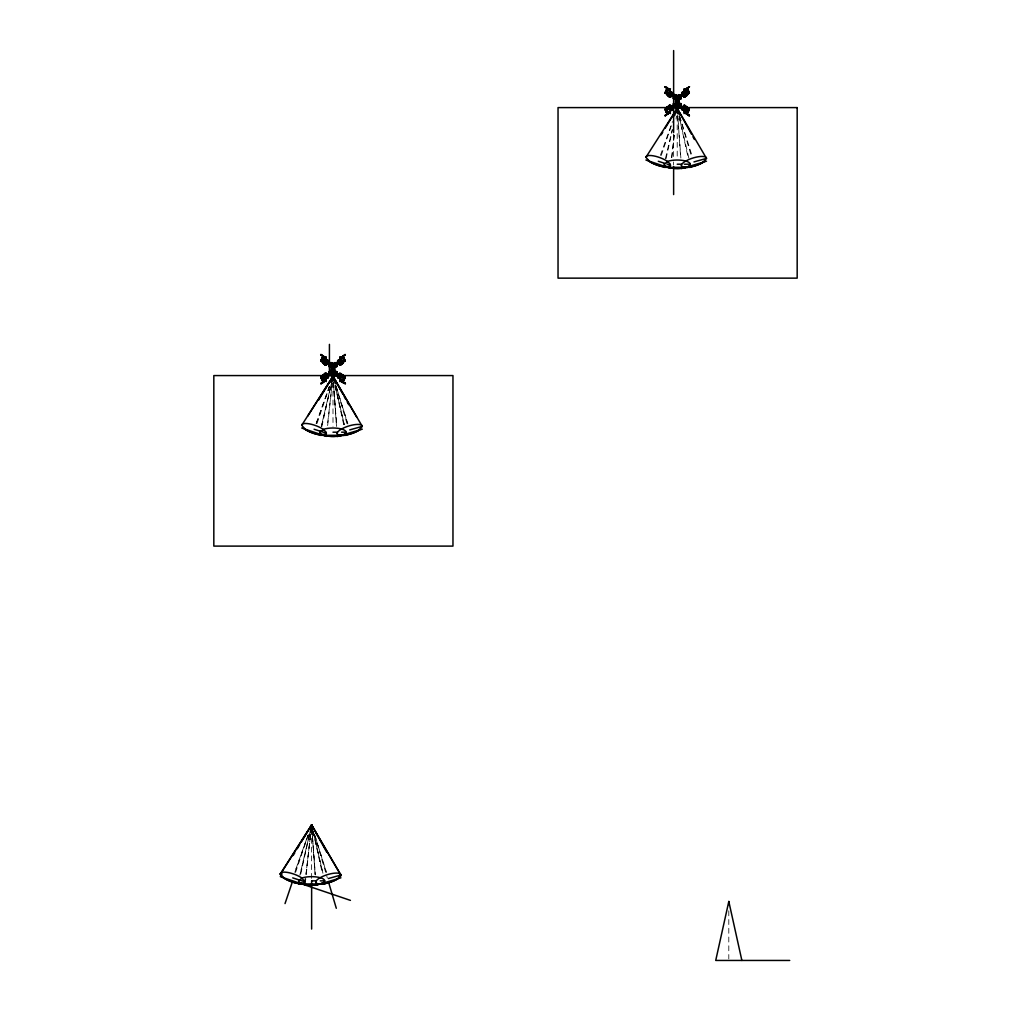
<?xml version="1.0" encoding="UTF-8"?>
<svg xmlns="http://www.w3.org/2000/svg" width="1011" height="1011" viewBox="0 0 1011 1011"><rect width="100%" height="100%" fill="white"/><g stroke="black" fill="none" stroke-linecap="round" stroke-linejoin="round"><path stroke-width="0.75" stroke-dasharray="5 3.75" d="M327.64 425.606L332.328 382.487L327.349 425.833M306.27 874.262L311.123 829.601M671.86 157.628L674.362 134.526M676.03 119.134L676.372 116.05M305.992 874.49L311.097 829.627L305.992 874.174M671.569 157.552L674.211 134.488M321.852 426.629L331.646 382.423L321.233 426.617M300.81 873.757L310.276 831.08L299.863 875.273M666.059 158.651L672.479 129.686M321.586 425.404L331.57 382.461M300.216 874.047L310.2 831.118M665.44 158.639L672.214 129.686M317.075 423.369L329.51 386.619M295.566 872.43L308.646 833.797M661.282 155.391L672.227 123.051M316.19 423.66L329.321 386.682M294.82 872.316L307.951 835.339L294.82 872.013M316.19 423.369L329.321 386.619M660.398 155.391L672.479 121.585M679.531 115.797L692.093 155.959M347.885 423.938L335.791 385.254L347.418 422.75M326.515 872.594L314.421 833.911L326.047 871.394M679.417 115.797L691.309 155.972M335.639 385.254L347.986 426.92M314.269 833.911L327.337 877.99M688.87 158.184L678.975 115.899L688.276 158.259M343.727 424.721L335.007 385.406L344.309 424.645M322.939 873.289L313.044 831.017L322.939 873.605M335.121 385.444L344.309 424.949M312.968 831.029L322.357 873.378M680.871 158.007L677.661 114.559L680.681 158.019M336.473 425.997L333.428 382.537L336.663 425.985M315.103 874.641L311.957 829.639L315.293 874.641M333.453 382.575L336.663 426.301M311.969 829.665L315.293 874.945M728.805 910.785L728.805 958.896M677.206 116.113L677.206 158.019M673.629 134.008L673.629 160.408M673.629 161.962L673.629 165.071M332.998 382.537L332.998 426.301M311.628 829.639L311.628 879.747"/><path stroke-width="1.5" d="M330.028 372.351L329.422 371.429L331.633 371.429L331.633 372.882L329.093 372.023M329.093 363.328L331.633 362.696L329.422 362.696L330.509 364.112M330.976 363.328L329.422 363.29L330.382 363.846M330.976 366.26L330.976 362.696M331.633 375.574L331.633 363.821L332.67 363.821L331.633 363.328L332.341 363.328L332.341 367.473L331.305 367.473L331.305 370.746L334.692 370.746L334.692 367.473L332.935 367.461M331.633 366.854L331.633 365.388M335.02 363.328L333.655 363.328C334.489 369.217 332.758 380.136 332.341 370.746L331.949 371.568L331.949 370.734M332.341 367.473L332.341 366.462L331.949 371.568M332.341 363.328L332.341 365.388L330.976 365.388M334.072 366.563L334.072 367.435L332.05 367.397M336.903 363.328L334.363 362.696L336.575 362.696L335.905 364.112M334.363 372.895L334.363 371.429L336.575 371.429L336.575 375.574L334.363 375.574L334.363 363.821L333.327 363.821L334.363 363.328M335.02 366.26L335.02 365.388L333.655 365.388M336.575 375.574L336.018 373.944M334.148 366.917L336.575 366.26M673.301 95.35L675.841 94.718L673.629 94.718L675.184 95.325M673.629 104.032L675.841 103.451L675.841 104.917M676.056 98.939L673.629 98.257M675.841 107.596L675.841 95.843L676.877 95.35L673.629 94.718M675.841 96.525L675.512 98.876M676.157 102.768L676.561 103.59M678.571 107.596L678.571 103.451L680.795 103.451L680.795 107.002C676.688 105.561 676.03 107.773 676.549 102.768M676.549 98.484L676.271 99.495M675.841 95.35L676.549 95.35L676.549 97.41L675.184 97.41M677.863 99.558L677.888 98.585M681.111 95.35L678.571 94.718L680.795 95.325M679.228 107.002L679.228 104.917L677.863 104.917M676.877 95.843L679.228 95.325M332.67 363.821L333.327 363.821M328.209 375.195C336.916 371.821 323.672 373.868 327.109 376.079M674.64 107.217C677.105 103.716 671.38 105.89 674.893 106.142C673.692 104.638 671.38 109.517 673.806 105.7C678.861 105.346 667.007 111.362 672.757 107.747L673.806 105.7L670.141 107.937L673.819 105.915M679.784 95.514C682.589 93.227 681.793 96.614 679.721 96.475C678.975 94.68 684.308 94.326 680.365 96.437C680.289 95.957 677.812 97.056 683.499 93.29L682.526 94.63L683.499 93.29L681.49 94.389L682.134 95.299L680.618 96.626L681.995 95.097M680.251 95.35C679.063 94.288 679.518 99.609 681.679 95.236M330.976 372.895L332.341 372.895L332.341 374.955L330.167 374.057M674.653 106.395L672.77 107.419L674.35 106.092M321.132 361.192L323.659 357.009L320.841 354.836L324.152 356.681M345.155 383.447L342.135 381.134M667.765 88.955L665.048 86.858C673.743 88.184 659.071 99.192 668.359 88.703M686.178 113.232L689.363 115.469L684.46 112.031M332.467 380.945L332.998 376.332L362.279 426.377L358.614 430.37A13.08 4.019 -17.4 0 1 343.475 435.286L340.884 435.349A13.08 4.019 -17.4 0 1 340.884 429.41L343.475 428.019A13.08 4.019 -17.4 0 1 362.279 426.377L349.743 429.89M305.461 878.786L304.677 882.818L298.915 883.513A13.08 3.968 19.7 0 1 283.965 878.053L280.338 873.921L311.628 824.976L340.922 875.02L337.244 879.027A13.08 3.791 -17.3 0 1 322.117 884.082L319.451 884.17M311.097 829.589L311.628 824.976L340.922 875.336L340.492 876.486M676.852 111.425L677.206 108.354L706.499 158.398L702.822 162.392A13.08 4.019 -17.4 0 1 687.695 167.308L685.092 167.371A13.08 4.019 -17.4 0 1 685.092 161.444L687.695 160.041A13.08 4.019 -17.4 0 1 706.499 158.398L693.963 161.912M329.422 364.112C331.646 361.711 330.584 367.17 329.093 364.137M328.575 363.265C336.006 367.271 322.8 360.889 330.572 363.808C325.454 360.763 332.581 366.93 330.117 362.696M329.978 374.171L330.685 374.121L328.524 375.384L330.041 373.741L330.546 374.462L328.487 375.283L329.915 373.438L330.976 374.171L326.401 376.572C328.941 376.041 326.705 374.462 330.142 373.514M332.821 373.565L332.998 372.819L333.175 373.565M335.437 363.821L337.472 362.898L335.425 363.808L335.968 364.567L337.51 362.962L335.892 365.224L335.045 363.909L336.473 363.72L335.677 364.883L335.197 363.619L339.292 361.268L338.003 362.165L338.773 363.265M337.484 375.119L335.766 374.272M338.382 376.383L338.293 375.7L339.595 376.572L335.184 374.664L335.677 373.4L336.549 374.373L335.248 374.715L335.538 373.147L340.062 375.915L336.17 373.628M674.564 95.704C672.454 96.374 671.114 92.595 674.602 96.576C672.82 97.713 673.996 94.238 675.184 96.209C672.985 99.217 677.383 93.378 671.772 93.884M677.383 105.624L677.206 104.841L677.041 105.624M682.994 107.04L682.513 107.722L683.499 109.036C675.866 108.657 681.553 102.187 680.087 107.596M320.158 434.25L319.918 435.311L346.078 435.311M332.316 379.378L332.998 376.332L356.744 417.164M298.788 882.894L298.548 883.955L324.708 883.955M310.958 828.034L311.628 824.976L326.654 852.071M664.366 166.272L664.139 167.333L690.286 167.333M676.536 111.4L677.206 108.354L691.473 134.097M741.872 960.45L728.805 901.471L715.725 960.45L789.73 960.45M319.918 432.19L323.747 429.233A13.08 4.196 0 0 1 339.532 428.563L342.249 429.233A13.08 4.196 0 0 1 342.249 435.16L339.532 435.829A13.08 4.196 0 0 1 326.465 435.829L321.675 434.288L320.373 433.277L320.158 431.191M332.29 379.378L332.998 376.332L342.754 393.936M298.548 880.846L302.377 877.877A13.08 4.196 0 0 1 318.162 877.219L320.879 877.877A13.08 4.196 0 0 1 320.879 883.804L318.162 884.473A13.08 4.196 0 0 1 305.095 884.473L300.305 882.944L299.003 881.933L298.788 879.835M310.554 829.551L311.628 824.976L313.031 829.45M686.545 167.333L683.739 167.99A13.08 4.196 0 0 1 670.672 167.851L665.883 166.309L664.581 165.299L664.366 163.213L658.3 161.267M676.498 111.4L677.206 108.354L679.063 114.306M332 379.264L332.998 376.332L335.323 383.763M285.026 903.581L292.558 881.327M676.207 111.298L677.206 108.354L678.267 112.878M331.949 379.289L332.998 376.332L334.388 380.818M330.9 382.209L332.998 376.332L333.883 379.302M310.048 829.386L311.628 824.976L312.563 827.971M674.577 115.696L677.206 108.354L677.547 113.005M324.316 362.229L321.119 359.992L322.408 357.464L323.874 357.831L323.141 357.313L322.408 358.362M343.588 379.921L344.46 378M343.588 380.818L342.438 380.01L343.588 380.818L344.877 378.291L341.68 376.054L342.59 374.74M667.614 95.552L668.524 94.25L665.326 92.014L666.628 89.486L667.778 90.295L666.628 89.486M666.615 90.383L665.743 92.304M686.33 112.474L687.796 112.84L688.794 110.704M664.139 164.212L667.968 161.254A13.08 4.196 0 0 1 683.739 160.585L686.456 161.254A13.08 4.196 0 0 1 686.456 167.181L680.593 168.382A13.08 3.956 0 0 1 667.968 167.371L667.968 167.371M301.708 425.277A13.08 3.968 19.7 0 1 309.353 423.849A13.08 3.968 19.7 0 1 322.85 429.094L326.047 432L326.047 434.161L320.285 434.856A13.08 3.968 19.7 0 1 305.335 429.397L301.708 425.277L332.998 376.332L333.706 379.352L332.998 376.332L307.622 416.267M645.915 157.299A13.08 3.968 19.7 0 1 653.561 155.871A13.08 3.968 19.7 0 1 667.058 161.115L670.268 164.022L670.268 166.183L664.492 166.878A13.08 3.968 19.7 0 1 649.542 161.419L645.915 157.299L677.206 108.354L665.175 128.22M318.553 400.179L332.998 376.332L333.706 379.365M661.156 134.855L662.761 132.201M281.943 873.997L280.338 876.651L350.438 900.384M293.177 855.458L294.782 852.804M297.183 848.823L299.597 844.855M301.202 842.201L311.628 824.976L312.525 828.009M335.538 363.745L336.082 364.503L337.409 363.252M280.755 875.387L280.338 874.237L311.628 824.976L312.336 827.996L311.628 824.976L310.579 827.933L311.628 824.976L312.298 828.009M329.788 373.982L328.575 375.005M330.016 373.906L329.422 375.574L452.966 375.574L452.966 546.104L213.826 546.104L213.826 375.574L326.313 375.574M336.195 364.352L335.69 363.657L337.168 362.81M338.293 375.7L339.595 376.572M673.819 96.411C670.432 97.283 672.606 93.05 671.708 94.895L670.141 94.389L671.708 94.895M335.829 373.855L334.995 374.942L335.02 372.895L333.655 372.895M327.008 362.128L326.212 361.976C327.071 362.443 331.077 366.854 330.799 363.619C327.273 360.573 326.452 363.922 330.142 364.769M672.1 93.227L667.348 89.334L665.706 91.672L668.397 93.555L670.293 91.508M687.139 107.002L684.131 110.818M325.125 364.339L325.959 364.819L320.879 360.813L323.823 356.453L326.047 358.008M323.811 356.908L320.942 361.066L322.56 361.989M321.586 361.319L321.233 360.586L322.926 361.774M324.177 358.033L324.733 357.085M324.961 357.249L324.443 358.223M324.594 358.336L325.112 357.54M324.758 358.804L326.237 356.693M324.822 358.488L325.63 357.894M325.289 358.829L325.934 357.932M325.782 358.475L325.34 359.916M325.416 359.562L324.594 359.385L325.997 359.891M324.177 361.534L325.769 359.259M323.406 363.53L326.224 359.575M323.697 363.733L326.49 359.764M327.501 360.472L324.619 363.682L325.769 362.583M325.011 364.162L325.719 365.161L322.774 363.088L323.912 361.938M327.046 361.496L327.615 360.737M324.923 364.895L325.062 363.594M327.425 361.47L327.526 360.674M325.049 364.984L328.31 361.685L324.771 359.12M327.855 363.126L327.109 362.191M327.349 361.711L328.335 360.295M327.615 361.887L328.183 360.952M327.703 363.341L328.348 362.418L330.091 363.467M328.575 362.57L326.401 361.698L327.804 362.026M337.371 375.801L339.292 377.015L338.281 377.469M338.293 374.929L337.649 375.865L339.292 377.015M337.813 377.141L340.492 378.645L337.687 376.585L340.214 373.779M340.227 373.59L343.222 375.182L342.084 376.332M338.18 376.522L337.737 377.09L339.582 378.089M340.631 373.375L339.633 373.767M337.661 377.975L338.647 376.572M338.887 376.079L339.784 376.307L338.95 376.13M340.972 373.602L340.53 374.399M338.382 377.545L338.95 376.774M338.748 377.798L341.124 374.424M341.377 374.601L340.227 375.688M339.506 378.506L342.299 374.538M344.17 378.392L341.389 376.446C339.683 379.618 339.216 377.621 339.911 378.796M341.933 375.915L342.931 374.98M340.176 379.087L341.819 376.749M340.025 380.326L340.467 379.289M339.747 381.589L341.238 379.466M343.652 376.433L345.054 377.217L342.186 381.362M341.036 381.033L341.819 380.237L340.859 380.717M341.566 381.223L344.41 376.964M341.592 381.425C352.169 386.733 337.295 381.387 340.568 379.643M341.844 381.589L344.941 377.141M342.173 381.829L345.117 377.457L343.298 376.18M669.775 91.028L664.884 86.744L670.255 90.03M667.159 94.288L665.086 92.835L668.031 88.475M668.941 89.107C667.235 89.891 670.103 91.407 669.838 89.916M668.461 90.118L669.168 89.271M668.802 90.358L669.269 89.992M666.59 93.897L665.225 93.138M668.966 90.826L670.457 88.715M669.509 90.851L669.876 89.954M670.205 91.913L670.584 92.165M668.89 96.449L671.253 92.822L672.53 93.72L669.99 96.525M669.446 96.348L669.674 95.893M671.266 93.517L671.898 92.81M671.633 93.492L672.555 92.317M669.269 97.005L670.179 96.247M671.557 93.732L672.403 92.987M671.86 93.947L672.467 93.214M671.911 95.363L672.568 94.44L674.64 95.514M672.846 94.503L670.609 93.732C673.566 96.298 670.571 92.342 671.974 93.745M681.578 107.823L683.019 108.708M685.332 106.446L683.158 109.491L681.907 108.619L684.422 105.801M682.021 109.34L682.602 108.404M681.869 109.997L682.374 108.543L682.918 108.923M685.016 105.51L683.84 105.789M682.855 108.594L682.678 109.618M683.107 108.101L684.27 107.937L680.643 106.003M684.75 106.433L684.561 105.447M682.589 109.567L683.158 108.796M685.584 106.623L684.447 107.709M683.411 110.136L685.003 110.881L684.434 111.829M683.84 110.161L685.61 108.468L688.706 110.654M682.084 109.213L683.676 110.325L686.507 106.559M686.798 106.762L685.888 108.076L689.085 110.313M684.422 111.033L686.014 108.758M684.384 111.109L686.027 108.771M684.915 111.475L684.333 112.411M687 108.859L685.622 110.919L684.788 110.338M687.48 108.682L687.114 109.529M683.967 113.611L685.445 111.501M685.61 111.968L685.104 112.764M685.42 112.992L685.774 112.082M686.835 111.766L687.973 110.136L686.835 111.766L687.985 112.562L687.24 112.057M685.812 113.447L688.984 109.239M686.406 113.384L689.262 109.239L687.821 108.43M689.199 109.39L686.393 113.851L689.034 115.709M687.467 112.6L687.796 111.943M325.934 362.368L326.894 361.395M328.07 363.278L328.714 362.368M337.282 375.915L337.927 375.005M338.003 376.117L338.773 375.018M666.439 92.191L667.589 90.56L666.439 89.752L667.172 90.27M669.56 96.917L666.982 95.11L668.119 93.972M672.062 95.148L672.58 94.453L670.925 93.29M672.416 95.097L673.806 96.626L672.277 95.299L672.922 94.389M681.49 107.937L682.134 107.027L680.618 105.7L681.995 107.217M681.856 107.886C683.765 106.319 680.769 109.062 679.506 106.61M684.27 107.937L683.411 107.924M686.292 108.354L687.429 107.204L684.485 105.144M337.788 363.075L336.398 364.605L337.927 363.278L337.282 362.368L339.203 361.319M672.745 107.078L673.629 106.269M336.17 364.642L340.062 362.368L338.508 362.873L338.003 362.165M674.918 106.61L672.58 107.874L671.784 106.787M680.782 96.058L679.948 95.476M324.063 362.368L322.774 363.088M681.641 94.592L682.994 95.287M326.919 375.814L330.37 374.613M686.545 89.031L689.426 86.82L686.178 89.082M341.971 357.06L345.332 354.709M320.79 383.485C329.409 382.272 314.762 371.163 324.405 381.425L323.823 381.829L320.879 377.457L323.065 375.928M342.084 356.984L345.117 354.393M320.841 383.447L323.659 381.273M680.112 95.489L681.856 94.44L683.777 96.98L685.584 95.704L683.992 93.998L682.716 94.895L682.21 94.187M328.373 375.852L327.703 374.929M687.467 90.118C692.017 92.014 684.384 96.727 686.14 94.389M667.589 111.766L666.439 112.562L666.957 112.208M343.247 358.096L343.765 357.73L342.615 358.539L344.17 359.878M343.032 358.248L342.615 358.539M325.024 373.602L325.466 374.399M340.972 364.668L340.53 363.872M322.635 380.262L323.368 379.744L322.231 380.54M684.03 96.803L681.907 93.707C682.109 90.737 685.749 93.05 684.75 91.066M669.623 110.338L670.293 110.818M669.661 111.261L672.176 108.847M340.581 359.967L341.819 361.534L343.765 360.169M669.08 106.446C670.015 111.564 675.196 108.518 670.483 105.662M325.782 373.779C325.997 370.999 318.92 379.352 325.908 373.489L324.872 374.424L327.058 377.469M685.61 89.019L689.527 86.744L684.017 90.143L686.608 88.791L685.37 89.183M685.66 89.638L684.548 90.409L685.749 89.107M684.902 90.56L685.104 89.562M685.205 89.752L684.674 91.015M684.864 89.726L685.357 90.244L685.256 89.271M685.167 90.775L681.591 93.277M686.027 90.067L685.42 89.334M687.114 93.909L687.29 92.671L685.61 93.846L688.807 91.609L687.063 89.334L686.33 89.853L687.796 89.486L686.835 90.56L688.377 91.9M683.84 92.165L681.919 93.227L683.739 91.95M682.551 93.947L684.384 91.875L683.638 92.026M681.945 93.214L682.602 93.631M684.346 91.824L684.915 91.508L682.16 93.53L683.082 93.29L682.678 92.696M684.889 91.925L685.622 91.407L686.76 93.037L686.482 94.655M687.24 90.27L687.973 92.191L688.706 91.672M688.213 90.093L687.518 90.586M682.134 95.299L684.27 94.389L680.643 96.31M683.107 94.213L683.992 93.998L682.349 95.148L681.856 94.44M684.27 94.389L682.716 94.895L683.992 93.998M669.396 105.22L669.269 106.711M668.119 108.354L666.982 107.204L667.905 106.559L670.697 110.54M669.509 105.435L669.408 105.915M666.982 107.204L669.889 105.169M685.888 94.25L685.736 94.668M667.273 107.002L668.145 106.901M669.674 106.433L670.167 105.473L667.222 107.545M668.359 113.624L665.15 109.239L668.233 113.232L670.002 112.284L668.903 112.183M687 93.985L688.971 92.608L688.617 93.341M667.273 107.95L665.086 109.479L668.031 113.851L668.612 113.447L665.668 109.074L665.086 109.479M687.505 94.111L689.199 92.936M667.222 108.493L665.44 109.719L666.022 109.314M684.927 96.159L682.956 92.507M687.164 94.352L689.325 92.835L686.406 88.93M668.385 107.861L668.675 107.646M687.202 94.781L684.51 97.17M684.599 97.094L687.429 95.11M665.706 110.654L668.397 108.771L669.952 110.111M667.652 109.289L668.814 108.468L670.546 110.641L672.467 109.112M668.814 108.468L665.617 110.717L666.628 112.84L667.778 112.031L666.628 112.84M671.14 107.823L670.419 108.329L672.201 108.139L671.708 107.431M670.419 108.329L672.062 107.179L672.555 107.886M666.527 112.006L666.198 112.234M671.405 108.695L672.201 108.139L671.43 107.04M672.113 108.202L672.403 109.34M672.783 107.735L671.266 109.491M672.833 109.036L669.737 110.654L670.318 110.325M669.724 110.667L672.277 108.784M667.614 106.762L668.524 108.076L665.326 110.313L667.348 112.992L668.081 112.474M668.941 113.207L668.385 112.259L669.168 113.055M672.77 109.087L668.675 112.752L669.509 111.753M668.928 112.17L669.623 112.55M665.352 115.722L668.385 113.131M665.112 115.899L670.293 112.259M669.32 112.764L668.777 111.994L670.078 112.234M670.394 112.196L669.421 112.689M339.797 358.109L340.808 357.591L341.402 358.336L340.884 357.54M340.126 358.071L345.32 354.722L340.252 358.273L341.541 357.073M340.353 358.374L341.491 357.578M341.301 358.121L340.303 357.945M337.409 361.23L340.543 358.93M341.819 358.033L341.263 357.085M344.498 359.651L342.855 357.313L342.122 357.831L343.588 357.464L344.877 359.992L341.68 362.229L342.59 363.53M339.532 359.929L337.712 361.205L339.494 359.954M338.47 360.674L338.483 361.546L337.813 360.952M344.005 358.071L343.588 358.362M344.587 359.587L341.389 361.824L339.772 359.575M323.065 374.98L323.924 374.879M341.819 362.443L343.222 363.088L340.619 364.92M342.691 362.026L344.764 360.586L344.41 361.319M340.934 363.594L340.239 364.276M342.274 362.633L345.117 360.813L342.325 356.82M324.468 375.624L321.233 377.697L321.814 377.28M323.014 375.523L324.165 375.839M340.037 364.819L342.982 362.759M321.119 378.291L324.316 376.054L323.406 374.74M322.408 380.818L323.558 380.01L322.408 380.818L321.41 378.683L324.607 376.446L326.085 378.796M340.783 365.097L340.568 364.453M324.607 376.446L321.498 378.62M326.212 376.307L327.488 375.41L326.212 376.307L326.856 375.852M321.991 380.212L322.408 379.921M328.55 375.726L326.705 377.015L327.703 375.7M327.122 377.015L327.842 376.509M327.728 376.585L328.335 377.975M327.185 376.964L327.615 377.545M327.046 377.469L328.31 376.585L326.174 373.501M324.771 379.163L327.968 377.002L325.82 378.43L323.305 375.308M326.224 378.695L326.224 378.139M328.259 377.09L326.477 378.341L328.145 377.166M323.874 380.452L323.141 380.97L325.555 379.264M324.139 380.262L324.506 381.172L321.46 377.052L320.879 377.457M325.036 379.529L328.613 377.015M325.428 379.643L324.695 380.161L325.365 379.694M325.858 379.757L324.556 380.667M326.085 380.237L320.879 383.889L325.782 379.807M325.58 380.136L325.1 380.743L324.594 379.946M684.485 89.992L686.532 88.842M684.46 90.295L685.787 89.36L684.131 90.055L684.915 90.851M687.063 89.334L684.384 91.217L686.014 93.568L687.973 92.191M686.646 90.295L687.796 89.486M684.46 92.216L685.622 91.407M682.779 93.783L683.499 93.29M669.724 105.283L669.32 106.079M667.045 108.114L666.401 108.569L667.235 107.975M683.348 96.374L685.167 95.097M670.735 105.485L668.827 106.623L669.977 107.709M687.101 93.922L687.783 93.442M667.273 108.43L666.628 108.885M669.017 106.888L670.836 105.612M683.588 96.715L685.407 95.438M667.462 108.303L666.767 108.316M683.676 96.841L685.496 95.565M687.328 94.238L687.998 93.871M669.244 107.229L671.064 105.953M666.439 110.136L666.615 111.943M671.279 106.8L670.647 105.346M666.439 112.562L667.07 112.12M672.441 108.67L671.329 109.441M667.348 112.992L670.028 111.109M671.873 109.529L671.633 108.822M668.233 113.232L670.078 112.234L669.509 111.475M665.794 108.986L668.84 112.815M669.358 112.916L670.015 112.461M341.238 357.287L342.4 356.769M340.328 358.387L342.135 357.148M339.658 359.663L342.299 363.745M342.855 357.313L338.104 361.205L340.227 359.259M337.762 361.635L338.963 360.801L337.699 361.685L339.822 364.769M342.438 358.273L343.588 357.464M338.319 362.595L339.595 361.698M338.508 362.873L340.062 362.368M338.925 363.505L339.557 364.958L340.707 364.15M340.227 362.583L341.377 363.682L338.495 360.472M325.643 373.577L325.011 373.324M339.14 364.352L340.96 363.075M341.528 362.646L342.084 361.938M324.152 381.589L321.132 377.09M322.193 376.534L322.951 376.016M324.708 374.727L326.528 373.463M322.345 376.433L321.018 377.166M324.809 374.866L326.616 373.59M339.38 364.68L341.187 363.417L339.469 364.819M322.421 376.863L323.255 376.282M343.108 362.216L344.978 361.117L341.844 356.681M325.036 375.195L326.856 373.931M325.769 375.688L324.619 374.601L326.439 373.324L327.071 374.778M325.125 378.518L325.744 378.076L325.454 379.239M327.122 377.419L328.297 376.597M323.672 381.463L324.632 380.793M324.708 380.73L325.744 380.01M325.15 380.894L325.858 380.212M326.187 380.161L325.352 379.416M704.819 161.166L702.822 162.544A13.08 3.791 -17.3 0 1 690.715 166.992M360.611 429.144L358.614 430.522A13.08 3.791 -17.3 0 1 343.475 435.425L338.887 435.273M337.927 878.698L337.244 879.178A13.08 4.019 -17.4 0 1 322.117 883.93L319.514 883.993A13.08 4.019 -17.4 0 1 319.514 878.066L322.117 876.676A13.08 4.019 -17.4 0 1 340.922 875.02L328.385 878.546M687.897 93.947L689.211 93.126L686.052 88.703M665.225 109.188L666.565 108.442M335.905 363.467L339.784 361.976L339.014 362.102M674.577 104.386L676.549 104.917M680.807 104.057L679.847 104.386M329.396 366.247L330.028 365.919M335.955 372.351L336.6 372.023L335.02 372.048L336.903 372.023M686.292 113.32L689.426 115.507M341.971 381.21L345.206 383.485M332.96 365.464L332.935 365.451M342.249 435.337L336.385 436.36A13.08 3.956 0 0 1 323.747 435.337L323.747 435.337M322.951 883.172L315.015 885.017A13.08 3.956 0 0 1 302.377 883.993L300.305 883.172M680.327 106.901L679.228 106.193L680.011 105.068L680.782 106.269L679.935 105.713L679.632 106.496L681.717 107.343L680.049 105.738L679.746 106.559L681.73 107.28L680.352 105.902L679.973 106.635M706.499 161.191L681.427 168.61L681.326 167.333M335.298 374.588L335.677 374.639M340.821 435.526L338.887 436.095M362.279 429.17L337.206 436.588L337.118 435.311M340.922 877.813L315.849 885.244L315.748 883.955M303.452 883.665L301.48 883.854A13.08 3.741 19.6 0 1 283.965 878.205L281.993 876.752M687.695 167.447L683.739 167.333M673.629 98.876L674.489 98.876M675.184 107.002L675.841 106.976M330.976 374.98L331.633 374.942M673.629 95.35L675.184 94.718L675.184 98.876L674.577 97.941M677.534 95.843L678.571 95.843L678.571 98.876L680.795 98.876L679.847 97.941M676.018 97.195L678.242 97.195M677.863 97.41L681.111 98.269M673.301 98.269L675.512 98.269M678.899 98.585L681.111 98.585L681.111 95.047L678.899 95.35M675.512 101.125L676.586 101.125M677.863 101.125L678.583 101.125M678.09 102.553L678.002 99.659M677.888 103.59L678.293 98.585M673.301 104.057L675.512 104.057M679.228 104.032L681.111 104.057M675.866 105.612L676.056 96.462M675.841 106.484L676.877 106.484M676.561 106.597L678.571 106.484M673.301 106.976L681.111 106.976M678.785 108.013L675.613 108.228L678.621 108.228M677.206 164.212L681.326 164.212L681.427 165.438M684.321 164.212L690.286 164.212M329.422 362.696L331.633 362.696M331.848 364.251L334.148 364.251M331.962 365.173L333.845 365.173M329.093 366.247L330.976 366.235M335.02 366.235L336.903 366.247M331.305 366.563L329.093 366.563L329.093 363.012L331.305 363.328M334.692 366.563L336.903 366.563L336.903 363.012L334.692 363.328M329.422 366.854L331.848 366.917M331.305 369.103L332.366 369.103M333.655 369.103L334.692 369.103M329.422 372.048L330.976 372.048M331.633 374.462L332.67 374.462M333.327 374.462L334.363 374.462M331.659 374.727L329.093 374.942M332.354 374.575L333.643 374.575M336.903 374.942L332.05 374.904L332.012 376.193M334.578 376.193L331.393 375.991L334.414 376.193M332.998 432.19L337.118 432.19L337.206 433.416M341.592 432.19L346.078 432.19M311.628 880.846L315.748 880.846L315.849 882.06M320.234 880.846L324.708 880.846M678.571 95.35L677.863 95.35L677.863 106.976M334.363 374.942L336.575 374.98M666.894 164.022L670.685 165.235M314.092 429.245L326.477 433.214M292.722 877.889L305.107 881.87L301.48 877.738A13.08 3.968 19.7 0 0 287.983 872.506A13.08 3.968 19.7 0 0 280.338 873.921M645.915 160.029L670.685 168.407M301.708 428.007L326.477 436.386M670.028 91.875L672.82 93.277M335.955 365.919L336.6 366.247M335.905 374.816L337.649 375.865M322.231 357.73L323.368 358.539L322.231 360.169L323.368 358.539L322.231 357.73L322.749 358.096M343.765 380.54L342.615 379.744L343.765 380.54L343.247 380.187M328.348 362.418L326.705 361.256L327.994 362.153M667.879 88.842L668.6 89.347M687.505 108.215L689.186 109.188L686.052 113.624L684.965 112.853M689.325 109.479L686.482 107.671M669.762 95.957L669.421 97.119M665.086 92.835C667.184 94.592 667.614 86.466 670.002 90.042M685.736 107.646L687.177 108.468M687.467 111.716L688.213 112.234M684.952 111.791L685.344 112.057M685.155 112.335L686.532 113.485M325.668 357.932L320.904 354.406L325.454 358.248M320.664 354.709L325.871 358.071M323.672 356.82L324.758 357.755M328.133 361.559L327.058 360.813M327.122 361.268L327.678 361.66M326.793 362.368L326.212 361.976L327.488 362.873L326.919 362.456M322.838 362.191L322.003 361.609M343.07 376.509L344.764 377.697M325.782 364.503L327.324 363.682L326.439 364.958L325.757 364.276M343.26 379.694L344.005 380.212M340.543 380.035L345.32 383.561M341.238 380.515L340.252 379.833M340.138 380.212L342.072 381.286M672.833 93.277L670.773 91.837L667.905 95.754L667.639 94.44M666.198 90.093L666.906 90.586M670.609 93.732L671.885 94.63M670.419 93.998L672.277 95.299M669.977 94.604L668.827 95.704L670.647 96.98L671.279 95.527M665.617 91.609L668.814 93.846L670.546 91.685M667.968 94.175L668.675 94.668M669.244 95.097L671.064 96.374M687.202 107.545L683.777 105.346L683.133 106.8M665.44 92.608L667.386 93.972M683.676 105.485L685.496 106.749M669.017 95.438L670.836 96.715M683.588 105.612L685.407 106.888M668.916 95.565L670.735 96.841M686.937 108.291L688.971 109.719M683.348 105.953L685.167 107.229M667.222 94.781L670.141 96.829M682.134 107.027L683.992 108.329L682.349 107.179M682.779 108.531L682.513 107.722L683.802 108.594M682.235 109.024L684.915 110.818M681.604 109.049L687.063 112.992M684.346 111.779L685.685 112.714M684.333 112.234L689.3 115.886M323.141 357.313L325.82 359.196M325.036 358.64L328.613 361.256M326.465 359.929L328.284 361.205M321.991 358.071L322.736 358.589M321.498 359.651L324.607 361.824L321.397 359.587M340.037 373.451L340.897 374.057M322.522 361.47L323.179 361.951M323.76 362.153L324.468 362.646M325.036 363.075L326.856 364.352M342.982 375.523L339.557 373.324L338.925 374.778M339.469 373.463L341.288 374.727M324.809 363.417L326.528 364.819M339.38 373.59L341.187 374.866M339.14 373.931L340.96 375.195M341.528 375.624L342.236 376.117M341.389 376.446L344.587 378.695M337.383 377.015L342.855 380.97M647.571 160.117L649.542 161.57A13.08 3.741 19.6 0 0 664.492 167.017M303.363 428.095L305.335 429.549A13.08 3.741 19.6 0 0 320.285 434.995M667.513 107.343L668.271 107.937M328.209 363.075L329.422 364.036M337.788 375.195L336.575 374.171M672.846 107.823L672.277 107.027M670.141 107.937L671.708 109.833M328.626 375.801L328.07 375.005M685.016 89.613L685.61 90.358M683.967 88.715L685.445 90.826M683.979 91.597L686.798 95.552M683.714 91.786L686.507 95.767M682.589 92.759L683.158 93.517M684.624 95.982L685.256 96.639L684.422 96.525M681.869 92.317L682.855 93.732M669.269 105.308L669.927 106.256M671.557 108.594L672.555 109.997M671.266 108.796L671.822 109.567M668.966 111.501L670.457 113.611M341.036 357.249L341.743 358.096M339.747 356.693L341.238 358.804M340.025 357.957L340.694 358.829M342.931 363.303L339.911 359.486M338.319 360.788L338.95 361.496M337.661 360.295L338.647 361.711M337.889 361.079L338.344 361.925M337.901 362.772L338.293 363.341M327.652 376.357L328.183 377.318M327.349 376.572L327.829 377.394M327.046 376.774L327.501 377.811M323.697 374.538L326.49 378.506M325.769 379.011L324.19 376.737L325.82 379.087M325.289 379.454L325.706 380.326M325.213 379.795L325.542 380.439M324.758 379.466L326.237 381.589M321.586 376.964L324.733 381.185M692.977 136.801L694.481 139.518M344.258 396.653L345.762 399.358M347.266 402.075L348.77 404.779M328.676 882.527L336.297 908.282M332.998 376.332L333.226 379.428M311.856 828.085L311.628 824.976L311.628 829.652M728.805 901.471L728.805 904.58M681.111 103.741L681.111 107.28L678.899 107.28L678.899 106.168M680.795 94.718L680.795 98.876L679.228 98.876L679.228 94.718M679.228 103.451L679.228 107.596M678.583 99.495L678.583 102.768M678.558 96.272L678.356 100.026M678.356 102.023L678.558 105.738M678.191 108.228L678.128 106.926M677.522 106.597L677.522 108.228M677.496 108.013L676.928 108.354L676.89 106.597M677.206 97.195L677.155 102.781M677.206 103.097L677.206 106.041M677.206 106.976L677.206 113.005M676.549 95.35L676.549 106.976M676.258 99.419L676.435 103.577M676.258 106.926L676.22 108.228M675.512 95.35L673.301 95.047L673.301 98.585L675.512 98.585L675.512 96.159M675.512 103.741L675.512 107.28L673.301 107.28L673.301 103.741M675.184 103.451L675.184 107.596M673.629 50.55L673.629 132.454M673.629 166.625L673.629 194.58M336.903 371.719L336.903 375.258L334.692 375.258L334.692 374.146M336.575 362.696L336.575 366.854M335.02 362.696L335.02 366.854M335.02 371.429L335.02 375.574M334.287 375.498L331.696 375.498M334.148 373.565L334.148 364.44L331.848 364.44L331.848 373.565M333.984 376.193L333.921 374.904M333.946 367.461L333.946 370.746M333.314 374.575L333.276 376.332L332.72 375.991M332.998 365.173L332.935 370.746M332.998 371.075L332.998 374.019M332.998 374.955L332.998 380.983M332.682 374.575L332.682 376.193M332.227 370.746L332.227 371.555M331.305 374.146L331.305 375.258L329.093 375.258L329.093 371.719M330.976 371.429L330.976 375.574M329.422 344.372L329.422 375.574M311.628 880.985L311.628 929.058M280.338 874.237A13.08 3.741 19.6 0 1 281.993 872.796M340.492 874.439A13.08 3.791 -17.3 0 1 340.922 875.336M676.978 97.17L677.256 97.827L676.978 97.17M667.942 113.232L664.998 115.507L667.879 113.295M671.885 107.697L670.609 108.594L671.911 107.722M325.934 378.354L325.201 378.86L325.934 378.354M683.802 93.732L682.526 94.617L683.802 93.72M678.899 99.495L675.512 99.495L675.512 102.768L678.899 102.768L678.899 99.495M797.173 107.596L558.034 107.596L558.034 278.139L797.173 278.139L797.173 107.596"/></g></svg>
